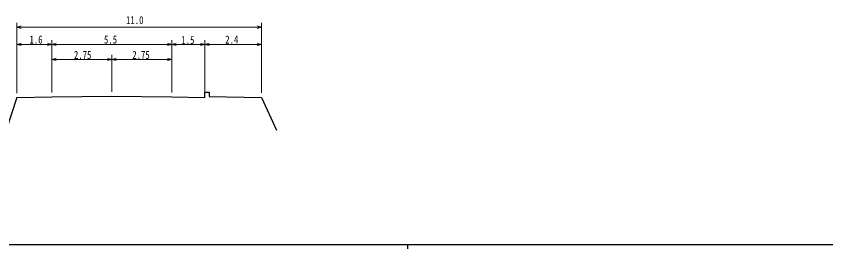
# Model space of a CAD drawing. Units: millimetres on the paper, enlarged 1000 times, with parts at other scales. Extents: x 40000 to 680000, y 20000 to 380000.
# Drawn here: x 178401 to 363711, y 204000 to 257283 of the extents above; entities that cross this region are included whole.
import ezdxf
from ezdxf.enums import TextEntityAlignment as Align

# ---------------------------------------------------------------- set-up
doc = ezdxf.new("R2010")
doc.units = ezdxf.units.MM
doc.header["$LTSCALE"] = 1000
for name, color, linetype, lineweight in [('M-BGD', 7, 'Continuous', 25), ('M-STR-HTXT', 7, 'Continuous', 13), ('M-TTL-BAND', 7, 'Continuous', 25)]:
    doc.layers.add(name, color=color, linetype=linetype, lineweight=lineweight)
doc.styles.add('ＭＳ ゴシック', font='')
doc.styles.get('ＭＳ ゴシック').set_extended_font_data('MS Gothic')

msp = doc.modelspace()

# ---------------------------------------------------------------- linework, layer by layer
at = {"layer": 'M-BGD'}
for p, q in [((221552, 238664), (221552, 239914)), ((221552, 239914), (222552, 239914)), ((222552, 239914), (222552, 238914)), ((178552, 238656), (176137, 231212)), ((178552, 238656), (186552, 238776)), ((186552, 238776), (200302, 238982)), ((200302, 238982), (214052, 238776)), ((214052, 238776), (221552, 238664)), ((222552, 238914), (234552, 238694)), ((234552, 238694), (237947, 231212))]:
    msp.add_line(p, q, dxfattribs=at)
at = {"layer": 'M-STR-HTXT'}
for p, q in [((178552, 239656), (178552, 255775)), ((234552, 255775), (234552, 239694)), ((178552, 254775), (179552, 255055)), ((179552, 254495), (178552, 254775)), ((178552, 254775), (234552, 254775)), ((233552, 255055), (234552, 254775)), ((234552, 254775), (233552, 254495)), ((178552, 239656), (178552, 251814)), ((178552, 250814), (179552, 251094)), ((179552, 250534), (178552, 250814)), ((178552, 250814), (186552, 250814)), ((185552, 251094), (186552, 250814)), ((186552, 250814), (185552, 250534)), ((186552, 251814), (186552, 239776)), ((186552, 250814), (187552, 251094)), ((187552, 250534), (186552, 250814)), ((186552, 250814), (214052, 250814)), ((213052, 251094), (214052, 250814)), ((214052, 250814), (213052, 250534)), ((214052, 251814), (214052, 239776)), ((214052, 250814), (215052, 251094)), ((215052, 250534), (214052, 250814)), ((214052, 250814), (221552, 250814)), ((220552, 251094), (221552, 250814)), ((221552, 250814), (220552, 250534)), ((221552, 251814), (221552, 239664)), ((221552, 250814), (222552, 251094)), ((222552, 250534), (221552, 250814)), ((221552, 250814), (234552, 250814)), ((233552, 251094), (234552, 250814)), ((234552, 250814), (233552, 250534)), ((234552, 251814), (234552, 239694)), ((234552, 251814), (234552, 239694)), ((186552, 239776), (186552, 248399)), ((200302, 248399), (200302, 239982)), ((214052, 248399), (214052, 239776)), ((214052, 248399), (214052, 239776)), ((186552, 247399), (187552, 247679)), ((187552, 247119), (186552, 247399)), ((186552, 247399), (200302, 247399)), ((199302, 247679), (200302, 247399)), ((200302, 247399), (199302, 247119)), ((200302, 247399), (201302, 247679)), ((201302, 247119), (200302, 247399)), ((200302, 247399), (214052, 247399)), ((213052, 247679), (214052, 247399)), ((214052, 247399), (213052, 247119))]:
    msp.add_line(p, q, dxfattribs=at)
at = {"layer": 'M-TTL-BAND'}
for p, q in [((40000, 205000), (579000, 205000)), ((268000, 205000), (268000, 204000))]:
    msp.add_line(p, q, dxfattribs=at)

# ---------------------------------------------------------------- texts
at = {"layer": 'M-STR-HTXT', "style": 'ＭＳ ゴシック', "width": 0.8}
for s, p in [('11.0', (203545, 254923)), ('1.6', (181445, 250462)), ('5.5', (198495, 250462)), ('1.5', (216195, 250362)), ('2.4', (226245, 250462)), ('2.75', (191620, 246947)), ('2.75', (204970, 246947))]:
    msp.add_text(s, height=1833, dxfattribs=at).set_placement(p, align=Align.BOTTOM_LEFT)

doc.saveas('drawing.dxf')
